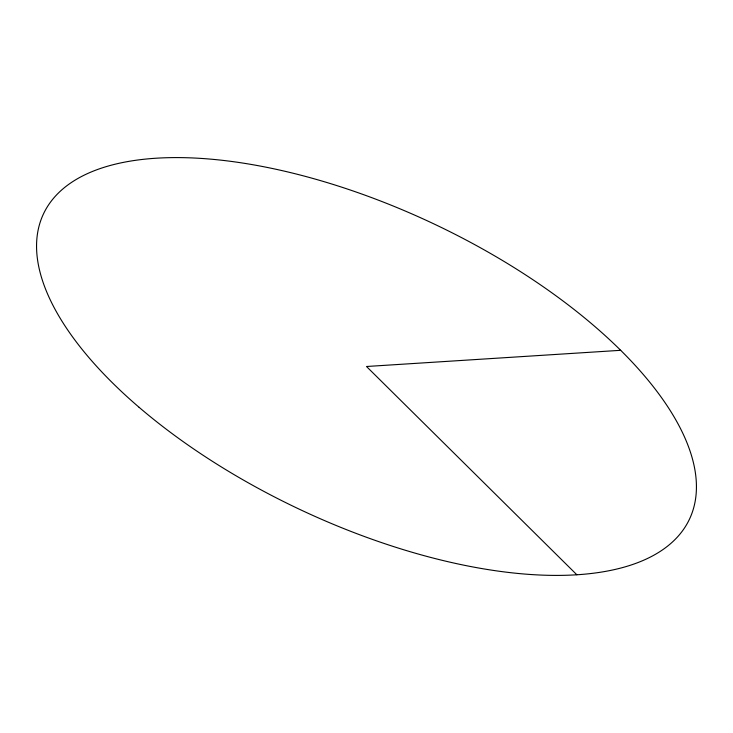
<?xml version="1.0" encoding="UTF-8"?>
<svg xmlns="http://www.w3.org/2000/svg" width="733" height="733" viewBox="0 0 733 733"><rect width="100%" height="100%" fill="white"/><g stroke="black" fill="none" stroke-linecap="round" stroke-linejoin="round"><path stroke-width="1.1" d="M620.677 350.31L366.5 366.5L576.862 574.773M139.096 407.31A357.246 157.723 25.3 0 0 687.224 523.527A357.246 157.723 25.3 0 0 273.18 168.663A357.246 157.723 25.3 0 0 139.096 407.31"/></g></svg>
